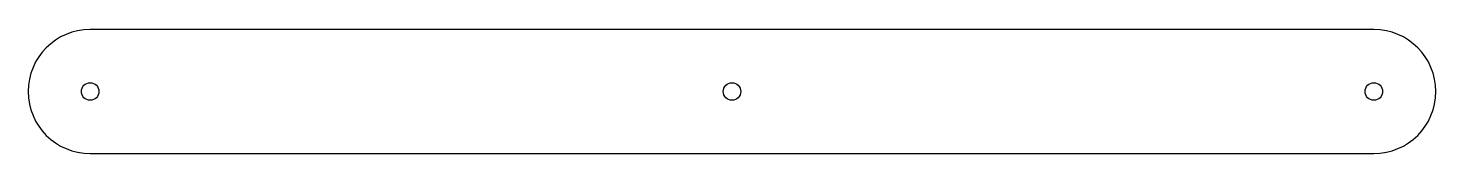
# Model space of a CAD drawing. Header units: millimetres. Extents: x 8 to 280, y 31 to 55.
import ezdxf

# ---------------------------------------------------------------- set-up
doc = ezdxf.new("R2010")
doc.units = ezdxf.units.MM

msp = doc.modelspace()

# ---------------------------------------------------------------- linework, layer by layer
at = {"color": 0}
for p, q in [((268.37, 55.39), (19.89, 55.39)), ((19.89, 31.39), (268.37, 31.39))]:
    msp.add_line(p, q, dxfattribs=at)
for centre in [(19.89, 43.39), (144.13, 43.39), (268.37, 43.39)]:
    msp.add_circle(centre, 1.7, dxfattribs=at)
for centre, start, end in [((19.89, 43.39), 90, 270), ((268.37, 43.39), 270, 90)]:
    msp.add_arc(centre, 12, start, end, dxfattribs=at)

doc.saveas('drawing.dxf')
